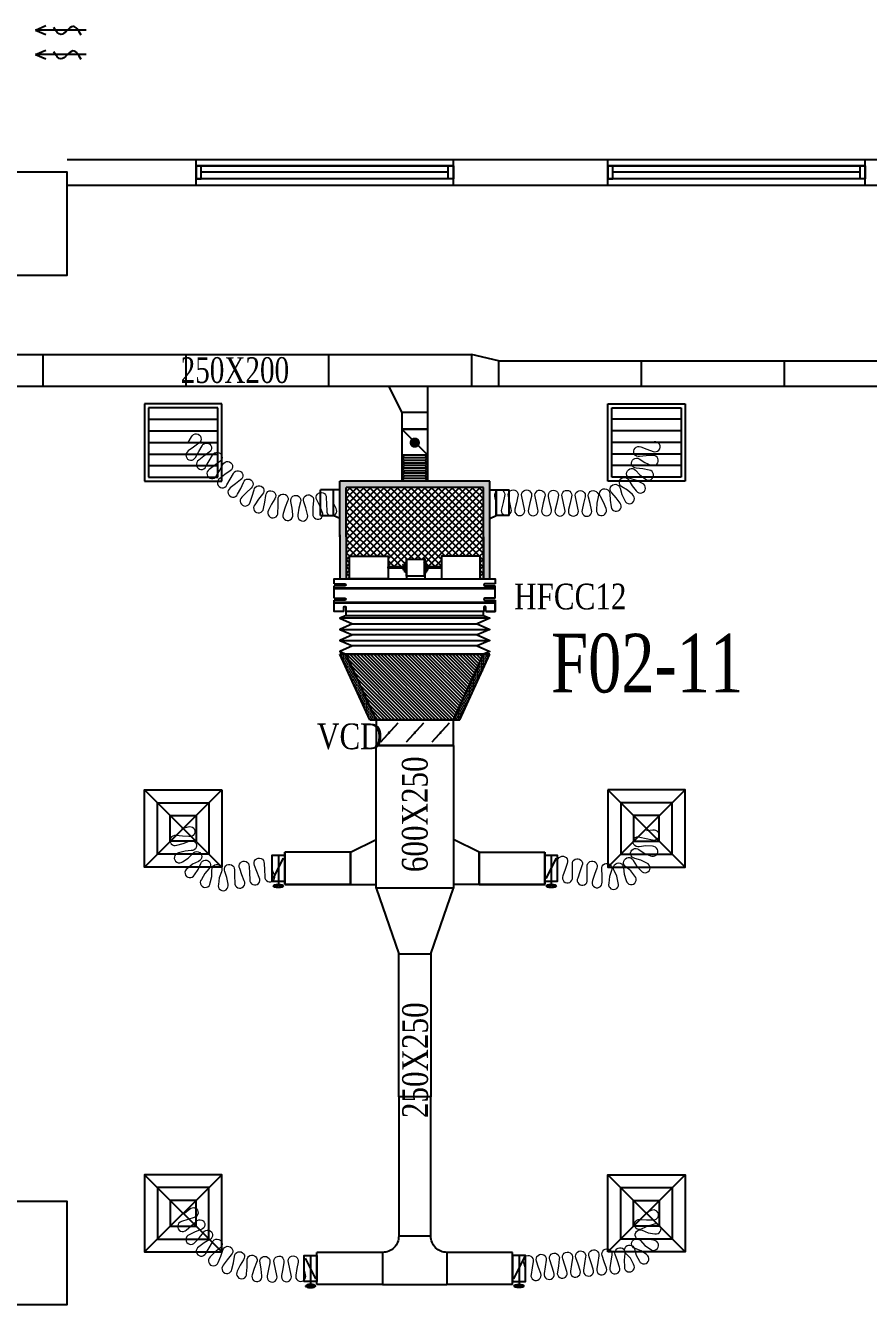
# Model space of a CAD drawing. Header units: metres. Extents: x 352651 to 1421851, y -87441 to -24441.
# Drawn here: x 489054 to 495603, y -65260 to -55319 of the extents above; entities that cross this region are included whole.
import ezdxf
from ezdxf.enums import TextEntityAlignment as Align

# ---------------------------------------------------------------- set-up
doc = ezdxf.new("R2010")
doc.units = ezdxf.units.M
doc.header["$LTSCALE"] = 300
doc.header["$MEASUREMENT"] = 0
for name, color, linetype in [('bat noi mem', 4, 'CONTINUOUS'), ('CUA', 8, 'CONTINUOUS'), ('CUAGIO', 2, 'CONTINUOUS'), ('KT', 1, 'CONTINUOUS'), ('THAY', 9, 'CONTINUOUS'), ('thiet bi', 11, 'CONTINUOUS'), ('TUONG', 7, 'CONTINUOUS'), ('vach', 6, 'CONTINUOUS')]:
    doc.layers.add(name, color=color, linetype=linetype)
doc.layers.add('noi mem', color=5, linetype='BATTING', lineweight=0)
doc.styles.add('PHU', font='vntimeh.shx', dxfattribs={"width": 0.8})
doc.styles.add('ROMANS', font='romans.shx', dxfattribs={"width": 0.75, "bigfont": 'romancvn.shx'})
doc.linetypes.add('BATTING', pattern='A,0.0001,-0.1,[134,ltypeshp.shx,S=0.1,R=0,X=-0.1,Y=0],-0.2,[134,ltypeshp.shx,S=0.1,R=180,X=0.1,Y=0],-0.1', length=0.4001)
pattern_1 = [(0, (30891.959, 225070.068), (6.25, -12.5), [0, -12.5])]

# ---------------------------------------------------------------- blocks, each defined once
blk = doc.blocks.new('SAD')
at = {"layer": 'CUAGIO', "color": 8}
for p, q in [((-300, -300), (300, 300)), ((300, -300), (-300, 300))]:
    blk.add_line(p, q, dxfattribs=at)
at = {"layer": 'CUAGIO'}
blk.add_lwpolyline([(300, -300), (300, 300), (-300, 300), (-300, -300)], close=True, dxfattribs=at)
at = {"layer": 'CUAGIO', "color": 8}
for points in [[(200, -200), (200, 200), (-200, 200), (-200, -200)], [(100, -100), (100, 100), (-100, 100), (-100, -100)]]:
    blk.add_lwpolyline(points, close=True, dxfattribs=at)
blk = doc.blocks.new('SAG')
at = {"layer": 'CUAGIO'}
for p, q in [((-300, 300), (-300, -300)), ((300, 300), (-300, 300)), ((300, -300), (300, 300)), ((-300, -300), (300, -300))]:
    blk.add_line(p, q, dxfattribs=at)
at = {"layer": 'CUAGIO', "color": 8}
for p, q in [((-270, 270), (-270, -270)), ((270, 270), (-270, 270)), ((-180, -270), (-180, 270)), ((-90, -270), (-90, 270)), ((0, -270), (0, 270)), ((90, -270), (90, 270)), ((180, -270), (180, 270)), ((270, -270), (270, 270)), ((-270, -270), (270, -270))]:
    blk.add_line(p, q, dxfattribs=at)
blk = doc.blocks.new('cot1')
at = {"layer": 'vach'}
blk.add_lwpolyline([(-400, -400), (400, -400), (400, 400), (-400, 400)], close=True, dxfattribs=at)
blk = doc.blocks.new('1-van gio D200')
at = {"layer": 'CUAGIO'}
h = blk.add_hatch(dxfattribs=at)
h.set_pattern_fill('ANSI31', color=256, scale=100, style=0)
edge = h.paths.add_edge_path()
edge.add_ellipse((486127, -58494), major_axis=(-38.1, 0), ratio=0.310482, start_angle=0, end_angle=360, ccw=False)
for p, q in [((486167, -58437.3), (486087.1, -58277.5)), ((486127, -58257.4), (486127, -58494))]:
    blk.add_line(p, q, dxfattribs=at)
at = {"layer": 'CUAGIO', "const_width": 3}
for points in [[(486127, -58457.4), (486177, -58457.4), (486177, -58257.4), (486077, -58257.4), (486077, -58457.4), (486127, -58457.4)], [(486167, -58437.3), (486087.1, -58277.5)], [(486127, -58257.4), (486127, -58494)]]:
    blk.add_lwpolyline(points, dxfattribs=at)
at = {"layer": 'CUAGIO'}
blk.add_lwpolyline([(486177, -58457.4), (486077, -58457.4), (486077, -58257.4), (486177, -58257.4)], close=True, dxfattribs=at)
at = {"layer": 'CUAGIO', "const_width": 5.35}
blk.add_lwpolyline([(486130.7, -58357.4, -1), (486123.3, -58357.4, -1)], format="xyb", close=True, dxfattribs=at)
at = {"layer": 'CUAGIO', "extrusion": (0, 0, -1)}
blk.add_ellipse((486127, -58494), major_axis=(-38.1, 0), ratio=0.310482, start_param=-1.570796, end_param=4.712389, dxfattribs=at)
blk = doc.blocks.new('bac noi mem')
at = {"layer": 'bat noi mem'}
for p, q in [((493886.7, -64673), (493866.7, -64693)), ((494066.7, -64693), (493866.7, -64693)), ((493866.7, -64693), (493886.7, -64713)), ((494046.7, -64673), (493886.7, -64673)), ((494046.7, -64673), (494066.7, -64693)), ((494066.7, -64693), (494046.7, -64713)), ((493886.7, -64713), (493866.7, -64733)), ((494066.7, -64733), (493866.7, -64733)), ((493866.7, -64733), (493886.7, -64753)), ((493886.7, -64753), (493866.7, -64773)), ((494066.7, -64773), (493866.7, -64773)), ((493866.7, -64773), (493886.7, -64793)), ((493886.7, -64793), (493866.7, -64813)), ((494046.7, -64713), (493886.7, -64713)), ((494046.7, -64753), (493886.7, -64753)), ((494046.7, -64793), (493886.7, -64793)), ((494046.7, -64713), (494066.7, -64733)), ((494066.7, -64733), (494046.7, -64753)), ((494046.7, -64753), (494066.7, -64773)), ((494066.7, -64773), (494046.7, -64793)), ((494046.7, -64793), (494066.7, -64813)), ((494066.7, -64813), (493866.7, -64813)), ((493866.7, -64813), (493886.7, -64833)), ((493886.7, -64833), (493866.7, -64853)), ((494066.7, -64853), (493866.7, -64853)), ((493866.7, -64853), (493886.7, -64873)), ((494046.7, -64833), (493886.7, -64833)), ((494046.7, -64873), (493886.7, -64873)), ((494066.7, -64813), (494046.7, -64833)), ((494046.7, -64833), (494066.7, -64853)), ((494066.7, -64853), (494046.7, -64873))]:
    blk.add_line(p, q, dxfattribs=at)

msp = doc.modelspace()

# ---------------------------------------------------------------- hatches: boundary and pattern name
at = {"layer": 'CUAGIO'}
h = msp.add_hatch(dxfattribs=at)
h.set_pattern_fill('DOTS', color=2, scale=200, style=0)
h.set_pattern_definition([(0, (-59015.349, -116345.043), (6.25, -12.5), [0, -12.5])])
h.paths.add_polyline_path([(492661.9, -59619.6), (492611.9, -59619.6), (492611.9, -58909.6), (491544.9, -58909.6), (491544.9, -59292.2), (491544.9, -59619.6), (491494.9, -59619.6), (491494.9, -59277.2), (491494.9, -58859.6), (492661.9, -58859.6)])
at = {"layer": 'CUAGIO', "ltscale": 1.5}
h = msp.add_hatch(dxfattribs=at)
h.set_pattern_fill('ANSI37', color=9, scale=300, angle=180, style=0)
h.set_pattern_definition([(225, (959456.85, -105769.2), (26.5165043, -26.5165043), []), (315, (959456.85, -105769.2), (26.5165043, 26.5165043), [])])
h.paths.add_polyline_path([(491544.9, -58909.6), (491544.9, -59619.6), (491571, -59619.6), (491571, -59444.6), (491871, -59444.6), (491871, -59527.5), (491976.2, -59527.5), (491976.2, -59511.9), (491986.8, -59511.9), (491986.8, -59496.1), (491996.7, -59496.1), (491996.7, -59471.1, -1), (492003.1, -59469), (492139.3, -59469, -1), (492145.8, -59471.1), (492145.8, -59496.1), (492155.7, -59496.1), (492155.7, -59511.9), (492166.2, -59511.9), (492166.2, -59527.5), (492285.9, -59527.5), (492285.9, -59444.6), (492585.9, -59444.6), (492585.9, -59619.6), (492611.9, -59619.6), (492611.9, -59277.2), (492611.9, -58909.6)])
at = {"layer": 'CUAGIO'}
h = msp.add_hatch(dxfattribs=at)
h.set_pattern_fill('DOTS', color=256, scale=200, style=0)
h.set_pattern_definition(pattern_1)
h.paths.add_polyline_path([(491544.9, -60205.1), (491494.9, -60205.1), (491728.4, -60715.1), (491778.4, -60715.1)])
h = msp.add_hatch(dxfattribs=at)
h.set_pattern_fill('ANSI31', color=256, scale=150, style=0)
h.set_pattern_definition([(315, (-178200, -123719.133), (-13.25825215, -13.25825215), [])])
h.paths.add_polyline_path([(492378.4, -60715.1), (491778.4, -60715.1), (491544.9, -60205.1), (492611.9, -60205.1)])
h = msp.add_hatch(dxfattribs=at)
h.set_pattern_fill('DOTS', color=256, scale=200, style=0)
h.set_pattern_definition(pattern_1)
h.paths.add_polyline_path([(492378.4, -60715.1), (492428.4, -60715.1), (492661.9, -60205.1), (492611.9, -60205.1)])

# ---------------------------------------------------------------- linework, layer by layer
at = {"layer": 'bat noi mem'}
for p, q in [((492661.9, -59926.5), (491494.9, -59926.5)), ((491494.9, -60012.2), (492661.9, -60012.2)), ((491594.9, -59969.4), (492561.9, -59969.4)), ((491494.9, -60097.9), (492661.9, -60097.9)), ((492561.9, -60055.1), (491594.9, -60055.1)), ((491544.9, -60205.1), (492611.9, -60205.1)), ((492611.9, -60205.1), (491544.9, -60205.1)), ((492561.9, -60140.8), (491594.9, -60140.8))]:
    msp.add_line(p, q, dxfattribs=at)
for points in [[(491544.9, -59905.1), (491494.9, -59926.5), (491594.9, -59969.4), (491494.9, -60012.2), (491594.9, -60055.1), (491494.9, -60097.9), (491594.9, -60140.8), (491494.9, -60183.6), (491544.9, -60205.1)], [(492611.9, -59905.1), (492661.9, -59926.5), (492561.9, -59969.4), (492661.9, -60012.2), (492561.9, -60055.1), (492661.9, -60097.9), (492561.9, -60140.8), (492661.9, -60183.6), (492611.9, -60205.1)]]:
    msp.add_lwpolyline(points, dxfattribs=at)
at = {"layer": 'CUA', "linetype": 'Continuous'}
for p, q in [((490378.4, -56409.6), (492378.4, -56409.6)), ((492378.4, -56409.6), (490378.4, -56409.6)), ((492338.4, -56459.6), (490418.4, -56459.6)), ((493578.4, -56409.6), (495578.4, -56409.6)), ((495578.4, -56409.6), (493578.4, -56409.6)), ((495538.4, -56459.6), (493618.4, -56459.6)), ((492378.4, -56509.6), (490378.4, -56509.6)), ((495578.4, -56509.6), (493578.4, -56509.6))]:
    msp.add_line(p, q, dxfattribs=at)
for points in [[(490378.4, -56509.6), (490418.4, -56509.6), (490418.4, -56409.6), (490378.4, -56409.6)], [(492378.4, -56509.6), (492338.4, -56509.6), (492338.4, -56409.6), (492378.4, -56409.6)], [(493578.4, -56509.6), (493618.4, -56509.6), (493618.4, -56409.6), (493578.4, -56409.6)], [(495578.4, -56509.6), (495538.4, -56509.6), (495538.4, -56409.6), (495578.4, -56409.6)]]:
    msp.add_lwpolyline(points, close=True, dxfattribs=at)
at = {"layer": 'CUAGIO', "color": 6, "ltscale": 100}
for p, q in [((489130, -55354), (489211.4, -55319.2)), ((489525, -55354), (489130, -55354)), ((489130, -55354), (489211.4, -55388.8)), ((489130, -55544), (489211.4, -55509.2)), ((489525, -55544), (489130, -55544)), ((489130, -55544), (489211.4, -55578.8))]:
    msp.add_line(p, q, dxfattribs=at)
at = {"layer": 'CUAGIO'}
for p, q in [((488078.4, -57874.8), (492518.4, -57874.8)), ((489188.4, -57874.8), (489188.4, -58124.8)), ((490298.4, -57874.8), (490298.4, -58124.8)), ((491408.4, -57874.8), (491408.4, -58124.8)), ((492728.4, -57924.8), (492518.4, -57874.8)), ((492518.4, -57874.8), (492518.4, -58124.8)), ((492728.4, -57924.8), (498853.4, -57924.8)), ((492728.4, -57924.8), (492728.4, -58124.8)), ((492728.4, -57924.8), (492728.4, -58124.8)), ((493838.4, -57924.8), (493838.4, -58124.8)), ((494948.4, -57924.8), (494948.4, -58124.8)), ((498853.4, -58124.8), (487878.4, -58124.8)), ((491978.4, -58324.8), (491878.4, -58124.8)), ((492178.4, -58124.8), (492178.4, -58859.6)), ((491978.4, -58324.8), (491978.4, -58859.6)), ((491978.4, -58324.8), (492178.4, -58324.8)), ((492178.4, -58255.6), (492178.4, -58455.7)), ((491978.4, -58455.7), (491978.4, -58859.6)), ((492178.4, -58455.7), (491978.4, -58455.7)), ((492178.4, -58655.6), (491978.4, -58455.7)), ((491978.4, -58455.7), (492178.4, -58455.7)), ((492178.4, -58455.7), (492178.4, -58859.6)), ((491978.4, -58655.6), (492178.4, -58655.6)), ((491345.2, -59126.6), (491345.2, -58926.6)), ((491444.9, -58926.6), (491345.2, -58926.6)), ((491444.9, -58926.6), (491444.9, -59126.6)), ((491444.9, -58926.6), (491444.9, -59126.6)), ((491444.9, -58926.6), (491444.9, -59126.6)), ((491494.9, -59292.2), (491494.9, -58859.6)), ((491544.9, -59292.2), (491544.9, -58909.6)), ((492611.9, -59292.2), (492611.9, -58911.4)), ((492711.9, -59126.6), (492711.9, -58926.6)), ((492711.9, -58926.6), (492711.9, -59126.6)), ((492711.9, -58926.6), (492711.9, -59126.6)), ((492711.9, -58926.6), (492811.6, -58926.6)), ((492811.6, -59126.6), (492811.6, -58926.6)), ((491494.9, -59277.2), (491494.9, -59619.6)), ((491544.9, -59277.2), (491544.9, -59619.6)), ((492611.9, -59292.2), (492611.9, -59619.6)), ((492661.9, -60205.1), (491494.9, -60205.1)), ((491728.4, -60715.1), (491494.9, -60205.1)), ((491494.9, -60205.1), (492661.9, -60205.1)), ((491544.9, -60205.1), (492611.9, -60205.1)), ((492611.9, -60205.1), (491544.9, -60205.1)), ((491778.4, -60715.1), (491544.9, -60205.1)), ((492378.4, -60715.1), (492611.9, -60205.1)), ((492428.4, -60715.1), (492661.9, -60205.1)), ((491778.4, -60715.1), (491728.4, -60715.1)), ((491728.4, -60715.1), (492428.4, -60715.1)), ((491778.4, -60715.1), (491728.4, -60715.1)), ((492378.4, -60715.1), (492428.4, -60715.1)), ((492378.4, -60715.1), (492428.4, -60715.1)), ((491945.4, -60740.8), (491811.5, -60889.4)), ((492145.4, -60740.8), (492011.5, -60889.4)), ((492345.4, -60740.8), (492211.5, -60889.4)), ((492378.4, -60915.1), (491778.4, -60915.1)), ((491578.4, -61745.2), (491778.4, -61645.2)), ((492578.4, -61745.2), (492378.4, -61645.2)), ((491578.4, -61745.2), (491068.4, -61745.2)), ((491068.4, -61745.2), (491068.4, -61995.2)), ((491068.4, -61995.2), (491068.4, -61745.2)), ((491578.4, -61995.2), (491578.4, -61745.2)), ((491578.4, -61995.2), (491578.4, -61745.2)), ((491578.4, -61745.2), (491578.4, -61995.2)), ((491578.4, -61745.2), (491578.4, -61995.2)), ((492578.4, -61995.2), (492578.4, -61745.2)), ((492578.4, -61995.2), (492578.4, -61745.2)), ((492578.4, -61745.2), (492578.4, -61995.2)), ((492578.4, -61745.2), (493088.4, -61745.2)), ((492578.4, -61745.2), (492578.4, -61995.2)), ((493088.4, -61745.2), (493088.4, -61995.2)), ((493088.4, -61995.2), (493088.4, -61745.2)), ((491068.4, -61995.2), (491778.4, -61995.2)), ((491578.4, -61995.2), (491068.4, -61995.2)), ((493088.4, -61995.2), (492378.4, -61995.2)), ((492578.4, -61995.2), (493088.4, -61995.2)), ((491953.4, -63645.1), (491953.4, -62535.1)), ((492203.4, -62535.1), (492203.4, -63645.1)), ((492203.4, -63645.1), (491953.4, -63645.1)), ((491318.4, -65105.1), (491318.4, -64855.1)), ((492838.4, -65105.1), (492838.4, -64855.1))]:
    msp.add_line(p, q, dxfattribs=at)
at = {"layer": 'CUAGIO', "color": 2}
for p, q in [((491978.4, -58455.7), (492178.4, -58455.7)), ((492661.9, -58859.6), (491494.9, -58859.6)), ((492611.9, -58909.6), (491544.9, -58909.6)), ((492611.9, -59619.6), (492611.9, -58909.6)), ((492661.9, -59619.6), (492661.9, -58859.6)), ((491778.4, -62025.1), (491778.4, -60915.1)), ((492378.4, -60915.1), (492378.4, -62025.1)), ((492378.4, -62025.1), (491778.4, -62025.1)), ((491778.4, -62025.1), (491953.4, -62535.1)), ((492203.4, -62535.1), (492378.4, -62025.1)), ((491953.4, -62535.1), (492203.4, -62535.1)), ((492203.4, -64730.1), (491953.4, -64730.1)), ((491828.4, -64855.1), (491828.4, -65105.1)), ((492328.4, -64855.1), (492328.4, -65105.1))]:
    msp.add_line(p, q, dxfattribs=at)
at = {"layer": 'CUAGIO', "ltscale": 1.5}
msp.add_line((491828.4, -65105.1), (492328.4, -65105.1), dxfattribs=at)
at = {"layer": 'CUAGIO'}
for points, const_width in [([(492098.4, -58561.1, 1), (492058.4, -58561.1, 1)], 40), ([(491873.4, -60815.1, -1), (491883.4, -60815.1, -1)], 10), ([(492073.4, -60815.1, -1), (492083.4, -60815.1, -1)], 10), ([(492273.4, -60815.1, -1), (492283.4, -60815.1, -1)], 10)]:
    msp.add_lwpolyline(points, format="xyb", close=True, dxfattribs=dict(at, const_width=const_width))
for points in [[(491494.9, -58926.6), (491444.9, -58926.6)], [(492661.9, -58926.6), (492711.9, -58926.6)], [(491345.2, -59126.6), (491444.9, -59126.6)], [(491494.9, -59151.8), (491444.9, -59126.6)], [(492661.9, -59151.8), (492711.9, -59126.6)], [(492811.6, -59126.6), (492711.9, -59126.6)]]:
    msp.add_lwpolyline(points, dxfattribs=at)
msp.add_lwpolyline([(491778.4, -60915.1), (492378.4, -60915.1), (492378.4, -60715.1), (491778.4, -60715.1)], close=True, dxfattribs=at)
at = {"layer": 'CUAGIO', "color": 2}
msp.add_lwpolyline([(492838.4, -64855.1), (492328.4, -64855.1, -0.414214), (492203.4, -64730.1), (492203.4, -63645.1), (491953.4, -63645.1), (491953.4, -64730.1, -0.414214), (491828.4, -64855.1), (491318.4, -64855.1)], format="xyb", dxfattribs=at)
for points in [[(491828.4, -65105.1), (491318.4, -65105.1)], [(492838.4, -65105.1), (492328.4, -65105.1)]]:
    msp.add_lwpolyline(points, dxfattribs=at)
at = {"layer": 'CUAGIO', "color": 9, "ltscale": 100}
for points in [[(489487, -55394), (489421.5, -55326.5), (489329, -55388.5), (489273, -55334.5)], [(489487, -55584), (489421.5, -55516.5), (489329, -55578.5), (489273, -55524.5)]]:
    msp.add_spline(points, degree=3, dxfattribs=at)
at = {"layer": 'noi mem', "ltscale": 1.5}
for points in [[(490318.4, -58559.6), (490343.6, -58515.1, -1.333333), (490399.9, -58564.7), (490359.1, -58595.3), (490318.3, -58626, 1.333333), (490374.6, -58675.5), (490399.8, -58631.1), (490425, -58586.7, -1.333333), (490481.3, -58636.2), (490440.5, -58666.9), (490399.6, -58697.5, 1.333333), (490455.9, -58747.1), (490481.1, -58702.6), (490506.3, -58658.2, -1.333333), (490562.6, -58707.7), (490521.8, -58738.4), (490481, -58769.1, 1.333333), (490537.3, -58818.6), (490562.5, -58774.1), (490587.7, -58729.7, -1.333333), (490644, -58779.2), (490603.2, -58809.9), (490562.3, -58840.6, 1.333333), (490618.6, -58890.1), (490643.8, -58845.7), (490669, -58801.2, -1.333333), (490725.3, -58850.8), (490684.5, -58881.4), (490644.1, -58913.3, 1.333333), (490701.5, -58961.6), (490725.9, -58916.3), (490746.5, -58870.1, -1.333333), (490807.3, -58914.1), (490769.8, -58948.1), (490734.4, -58985.6, 1.333333), (490798.3, -59024.9), (490815.9, -58976.5), (490829.4, -58927.7, -1.333333), (490896, -58962.2), (490864, -59001.4), (490834.5, -59043.7, 1.333333), (490903.5, -59073.2), (490913.8, -59022.7), (490919.9, -58972.5, -1.333333), (490990.9, -58996.7), (490965, -59040.2), (490942.2, -59086.4, 1.333333), (491014.7, -59105.4), (491017.4, -59053.9), (491016, -59003.3, -1.333333), (491089.8, -59016.8), (491070.7, -59063.6), (491054.9, -59112.7, 1.333333), (491129.5, -59120.7), (491124.5, -59069.4), (491115.7, -59019.6, -1.333333), (491190.6, -59022), (491178.6, -59071.1), (491170.3, -59122, 1.333333), (491245.3, -59118.8), (491232.7, -59068.8), (491216.6, -59020.9, -1.333333), (491291.1, -59012.2), (491286.5, -59062.5), (491285.9, -59114.1, 1.333333), (491359.5, -59099.9), (491339.7, -59052.3), (491317.7, -59006.2, -1.333333), (491390.6, -58988.4), (491392.3, -59039.5), (491394, -59090.5, 1.333333), (491466.9, -59072.7), (491444.9, -59026.6)], [(492711.9, -59026.6), (492701, -58976.5, -1.333333), (492776, -58977.2), (492764, -59027.1), (492752.1, -59077, 1.333333), (492827.1, -59077.7), (492816.2, -59027.6), (492805.2, -58977.5, -1.333333), (492880.2, -58978.2), (492868.3, -59028.1), (492856.4, -59078, 1.333333), (492931.4, -59078.7), (492920.4, -59028.6), (492909.4, -58978.5, -1.333333), (492984.4, -58979.2), (492972.5, -59029.1), (492960.6, -59079, 1.333333), (493035.6, -59079.7), (493024.6, -59029.6), (493013.7, -58979.5, -1.333333), (493088.7, -58980.2), (493076.8, -59030.1), (493064.8, -59080, 1.333333), (493139.8, -59080.7), (493128.9, -59030.6), (493117.9, -58980.5, -1.333333), (493192.9, -58981.2), (493181, -59031.1), (493169.1, -59081, 1.333333), (493244.1, -59081.7), (493233.1, -59031.6), (493222.2, -58981.5, -1.333333), (493297.2, -58982.2), (493285.2, -59032.1), (493273.3, -59082, 1.333333), (493348.3, -59082.7), (493337.4, -59032.6), (493326.4, -58982.5, -1.333333), (493401.4, -58983.2), (493389.5, -59033.1), (493377.6, -59083, 1.333333), (493452.6, -59083.7), (493441.6, -59033.6), (493428.4, -58984.8, -1.333333), (493503.4, -58982.2), (493493.7, -59031.8), (493490.2, -59083.7, 1.333333), (493564.3, -59072.1), (493545.1, -59023.7), (493520.6, -58979.5, -1.333333), (493592.7, -58958.9), (493595.2, -59009.4), (493604.5, -59060.6, 1.333333), (493673.5, -59031.4), (493643.2, -58989.1), (493608.7, -58952.2, -1.333333), (493673.7, -58914.7), (493688.3, -58963.1), (493709.7, -59010.5, 1.333333), (493769.6, -58965.4), (493729.9, -58931.7), (493687.5, -58904.3, -1.333333), (493741.5, -58852.2), (493767.4, -58895.6), (493799.7, -58936.5, 1.333333), (493846.9, -58878.2), (493800.2, -58855.1), (493752.4, -58838.7, -1.333333), (493792.2, -58775.1), (493827.8, -58810.9), (493869, -58842.8, 1.333333), (493900.7, -58774.8), (493849.8, -58763.7), (493799.5, -58759.4, -1.333333), (493822.7, -58688.1), (493865.9, -58714.2), (493913.6, -58735.1, 1.333333), (493927.9, -58661.5), (493875.9, -58663.1), (493824.9, -58668.4, -1.333333), (493833.9, -58593.9), (493882.2, -58611.3), (493930.4, -58628.7, 1.333333), (493939.4, -58554.2), (493888.4, -58559.6)], [(490268.4, -61559.6), (490317.6, -61547.7, -1.333333), (490323.8, -61622.4), (490273.4, -61618.8), (490222.6, -61615.8, 1.333333), (490229.5, -61690.5), (490278.9, -61678.1), (490324.2, -61658.9, -1.333333), (490342, -61731.8), (490293, -61735.8), (490243, -61750.2, 1.333333), (490274.3, -61818.3), (490317.8, -61789.7), (490352.7, -61755, -1.333333), (490396.5, -61816), (490352.4, -61838), (490311.5, -61870, 1.333333), (490366, -61921.5), (490395.6, -61878.7), (490415.1, -61833.5, -1.333333), (490478.4, -61873.6), (490445.8, -61910.5), (490419.8, -61955.5, 1.333333), (490489.6, -61982.9), (490501.1, -61932.2), (490502.2, -61883, -1.333333), (490576, -61896.5), (490559.5, -61942.9), (490552.2, -61994.4, 1.333333), (490627.2, -61993.6), (490618.9, -61942.3), (490602.4, -61895.3, -1.333333), (490676.2, -61881.8), (490677.4, -61931.6), (490680.2, -61982.1, 1.333333), (490753.5, -61966.6), (490735.6, -61919.3), (490717.7, -61872, -1.333333), (490791.1, -61856.5), (490793.8, -61907), (490796.6, -61957.6, 1.333333), (490869.9, -61942.1), (490852, -61894.7), (490834.1, -61847.4, -1.333333), (490907.5, -61831.9), (490910.2, -61882.5), (490913, -61933, 1.333333), (490986.3, -61917.5), (490968.4, -61870.2)], [(493188.4, -61870.2), (493188.2, -61819.5, -1.333333), (493262.2, -61831.5), (493245.9, -61879.5), (493229.5, -61927.5, 1.333333), (493303.6, -61939.6), (493303.3, -61888.9), (493303.1, -61838.2, -1.333333), (493377.1, -61850.2), (493360.8, -61898.2), (493344.4, -61946.2, 1.333333), (493418.5, -61958.3), (493418.2, -61907.6), (493417.9, -61856.9, -1.333333), (493492, -61869), (493475.6, -61917), (493459.3, -61965, 1.333333), (493533.3, -61977), (493533.1, -61926.3), (493531.5, -61876.3, -1.333333), (493605.8, -61886.6), (493590.7, -61934.3), (493584.8, -61986.2, 1.333333), (493659.7, -61982.5), (493648.7, -61931.4), (493627.8, -61886.9, -1.333333), (493700.1, -61867.1), (493704.8, -61916), (493721.3, -61965.6, 1.333333), (493787.7, -61930.7), (493756.1, -61889), (493718.4, -61857.5, -1.333333), (493775.7, -61809), (493800.5, -61851.5), (493836.4, -61889.4, 1.333333), (493881.8, -61829.8), (493835.7, -61805.3), (493788.2, -61792.6, -1.333333), (493819.7, -61724.5), (493860.1, -61752.5), (493908.7, -61771.9, 1.333333), (493924.8, -61698.6), (493872.6, -61695.8), (493822.4, -61701.5, -1.333333), (493826.5, -61626.6), (493875.7, -61637.7), (493925.3, -61648.4, 1.333333), (493928.8, -61573.5), (493878.4, -61579.6)], [(490288.4, -64551.2), (490327.5, -64518.5, -1.333333), (490363.7, -64584.3), (490315.2, -64599.8), (490266.7, -64615.5, 1.333333), (490303, -64681.2), (490342, -64648.4), (490378.7, -64613.9, -1.333333), (490418.6, -64677.4), (490371.6, -64695.4), (490325.3, -64718, 1.333333), (490370.3, -64778), (490404.9, -64739.8), (490435.4, -64699.7, -1.333333), (490485.2, -64755.8), (490441.8, -64781.3), (490399.8, -64811.2, 1.333333), (490454.1, -64862.9), (490481.9, -64819.6), (490505.4, -64775, -1.333333), (490563.7, -64822.1), (490525.1, -64854.4), (490488.7, -64890.8, 1.333333), (490550.7, -64932.9), (490571.1, -64885.6), (490586.8, -64837.7, -1.333333), (490652.2, -64874.6), (490619.4, -64912.8), (490589.4, -64954.7, 1.333333), (490657.6, -64986), (490669.8, -64936), (490677.5, -64886.2, -1.333333), (490748, -64911.8), (490722, -64954.9), (490699.4, -65001.2, 1.333333), (490771.8, -65020.8), (490775.6, -64969.4), (490775, -64919.1, -1.333333), (490848.7, -64932.7), (490830.2, -64979.5), (490815.5, -65028.9, 1.333333), (490890.1, -65036.3), (490885.4, -64985), (490876.5, -64935.4, -1.333333), (490951.5, -64936.7), (490940.9, -64985.9), (490932.2, -65036.1, 1.333333), (491007.2, -65034.5), (490996.4, -64984.8), (490985.6, -64935, -1.333333), (491060.6, -64933.4), (491051.9, -64983.6), (491043.2, -65033.8, 1.333333), (491118.2, -65032.2), (491107.4, -64982.4), (491096.6, -64932.6, -1.333333), (491171.6, -64931), (491162.9, -64981.2), (491154.2, -65031.4, 1.333333), (491229.2, -65029.8), (491218.4, -64980.1)], [(492938.4, -64980.1), (492922.4, -64931.2, -1.333333), (492997.1, -64925), (492989.5, -64975.8), (492981.8, -65026.6, 1.333333), (493056.5, -65020.3), (493040.5, -64971.5), (493024.5, -64922.7, -1.333333), (493099.3, -64916.4), (493091.6, -64967.2), (493083.9, -65018.1, 1.333333), (493158.7, -65011.8), (493142.6, -64963), (493126.6, -64914.1, -1.333333), (493201.4, -64907.9), (493193.7, -64958.7), (493186, -65009.5, 1.333333), (493260.8, -65003.2), (493244.7, -64954.4), (493228.7, -64905.6, -1.333333), (493303.5, -64899.3), (493295.8, -64950.1), (493288.1, -65001, 1.333333), (493362.9, -64994.7), (493346.8, -64945.9), (493330.8, -64897, -1.333333), (493405.6, -64890.8), (493397.9, -64941.6), (493390.2, -64992.4, 1.333333), (493465, -64986.1), (493449, -64937.3), (493432.9, -64888.5, -1.333333), (493507.7, -64882.2), (493500, -64933), (493492.3, -64983.8, 1.333333), (493567.1, -64977.6), (493551.1, -64928.8), (493535, -64879.9, -1.333333), (493609.8, -64873.7), (493602.1, -64924.5), (493594.4, -64975.3, 1.333333), (493669.2, -64969), (493653.2, -64920.2), (493636.5, -64871.9, -1.333333), (493711.2, -64864.7), (493704.1, -64915.2), (493706.7, -64968, 1.333333), (493778.8, -64947.6), (493753.3, -64901.3), (493719.4, -64864.6, -1.333333), (493785.1, -64828.3), (493798.1, -64876.6), (493823.6, -64922.9, 1.333333), (493879.4, -64872.7), (493836.1, -64842.4), (493789.5, -64824.4, -1.333333), (493832.5, -64763), (493865.4, -64800.6), (493908.7, -64830.9, 1.333333), (493936.7, -64761.3), (493884.5, -64753.1), (493834.7, -64757.5, -1.333333), (493846.3, -64683.4), (493892.4, -64702.6), (493944.6, -64710.8, 1.333333), (493939.1, -64636), (493888.6, -64651.6), (493841.9, -64673.1, -1.333333), (493827.2, -64599.6), (493878.5, -64601.4), (493929.9, -64603.2, 1.333333), (493915.1, -64529.7), (493868.4, -64551.2)]]:
    msp.add_lwpolyline(points, format="xyb", dxfattribs=at)
at = {"layer": 'THAY', "linetype": 'Continuous'}
for p, q in [((490378.4, -56359.6), (492378.4, -56359.6)), ((493578.4, -56359.6), (495578.4, -56359.6)), ((490378.4, -56559.6), (492378.4, -56559.6)), ((493578.4, -56559.6), (495578.4, -56559.6))]:
    msp.add_line(p, q, dxfattribs=at)
at = {"layer": 'thiet bi'}
for p, q in [((491990.6, -59527.5), (491871, -59527.5)), ((491871, -59536.6), (491871, -59527.5)), ((491990.6, -59536.6), (491871, -59536.6)), ((491990.6, -59552.3), (491990.6, -59511.9)), ((492001.2, -59511.9), (491990.6, -59511.9)), ((492001.2, -59568.1), (492001.2, -59496.1)), ((492011.1, -59496.1), (492001.2, -59496.1)), ((492017.5, -59595.1), (492017.5, -59469)), ((492153.7, -59595.1), (492153.7, -59469)), ((492160.2, -59496.1), (492170.1, -59496.1)), ((492170.1, -59568.1), (492170.1, -59496.1)), ((492170.1, -59511.9), (492180.6, -59511.9)), ((492180.6, -59552.3), (492180.6, -59511.9)), ((492285.9, -59527.5), (492180.6, -59527.5)), ((492285.9, -59536.6), (492180.6, -59536.6)), ((492001.2, -59552.3), (491990.6, -59552.3)), ((492011.1, -59568.1), (492001.2, -59568.1)), ((492014.3, -59597.5), (492014.3, -59619.6)), ((492157, -59597.5), (492157, -59619.6)), ((492160.2, -59568.1), (492170.1, -59568.1)), ((492170.1, -59552.3), (492180.6, -59552.3)), ((492703.9, -59691.6), (491452.9, -59691.6)), ((492703.9, -59696.6), (491452.9, -59696.6)), ((492703.9, -59802.6), (491452.9, -59802.6)), ((492703.9, -59807.6), (491452.9, -59807.6)), ((491544.9, -59905.1), (491544.9, -59873.6)), ((491544.9, -59905.1), (492611.9, -59905.1)), ((492611.9, -59905.1), (492611.9, -59873.6))]:
    msp.add_line(p, q, dxfattribs=at)
for points in [[(491571, -59444.6), (491871, -59444.6), (491871, -59619.6), (491571, -59619.6)], [(492160.2, -59469), (492011.1, -59469), (492011.1, -59595.1), (492160.2, -59595.1)], [(492585.9, -59444.6), (492285.9, -59444.6), (492285.9, -59619.6), (492585.9, -59619.6)]]:
    msp.add_lwpolyline(points, close=True, dxfattribs=at)
for points in [[(491452.9, -59659.1), (491452.9, -59619.6), (492703.9, -59619.6), (492703.9, -59659.1)], [(491452.9, -59770.1), (491452.9, -59675.1)], [(492703.9, -59770.1), (492703.9, -59675.1)], [(491526.9, -59873.6), (491452.9, -59873.6), (491452.9, -59786.1)], [(492703.9, -59786.1), (492703.9, -59873.6), (492629.9, -59873.6)], [(492629.9, -59873.6), (492703.9, -59873.6), (492703.9, -59786.1)], [(492613.9, -59873.6), (491542.9, -59873.6)]]:
    msp.add_lwpolyline(points, dxfattribs=at)
for points in [[(491452.9, -59659.1), (491534.9, -59659.1, -1), (491534.9, -59675.1), (491452.9, -59675.1)], [(492703.9, -59659.1), (492621.9, -59659.1, 1), (492621.9, -59675.1), (492703.9, -59675.1)], [(491452.9, -59770.1), (491534.9, -59770.1, -1), (491534.9, -59786.1), (491452.9, -59786.1)], [(491526.9, -59873.6), (491526.9, -59841.6, -1), (491542.9, -59841.6), (491542.9, -59873.6)], [(492703.9, -59770.1), (492621.9, -59770.1, 1), (492621.9, -59786.1), (492703.9, -59786.1)], [(492629.9, -59873.6), (492629.9, -59841.6, 1), (492613.9, -59841.6), (492613.9, -59873.6)], [(492629.9, -59873.6), (492629.9, -59841.6, 1), (492613.9, -59841.6), (492613.9, -59873.6)]]:
    msp.add_lwpolyline(points, format="xyb", dxfattribs=at)
for centre, start, end in [((492014.3, -59470.1), 18.04953, 161.95047), ((492157, -59470.1), 18.04953, 161.95047), ((492014.3, -59594.1), 198.04953, 341.95047), ((492157, -59594.1), 198.04953, 341.95047)]:
    msp.add_arc(centre, 3.41, start, end, dxfattribs=at)
at = {"layer": 'TUONG'}
for p, q in [((489378.4, -56359.6), (490378.4, -56359.6)), ((490378.4, -56559.6), (490378.4, -56359.6)), ((492378.4, -56559.6), (492378.4, -56359.6)), ((492378.4, -56359.6), (493578.4, -56359.6)), ((493578.4, -56559.6), (493578.4, -56359.6)), ((495578.4, -56559.6), (495578.4, -56359.6)), ((495578.4, -56359.6), (496978.4, -56359.6)), ((489378.4, -56559.6), (490378.4, -56559.6)), ((492378.4, -56559.6), (493578.4, -56559.6)), ((495578.4, -56559.6), (496578.4, -56559.6))]:
    msp.add_line(p, q, dxfattribs=at)

# ---------------------------------------------------------------- block references
at = {"layer": 'CUAGIO'}
for name, p, rotation in [('SAG', (490278.4, -58559.6), 270), ('SAD', (493878.4, -61559.6), 180)]:
    msp.add_blockref(name, p, dxfattribs=dict(at, rotation=rotation))
at = {"layer": 'CUAGIO', "xscale": -1}
for name, p, rotation in [('SAG', (493878.4, -58559.6), 90), ('SAD', (490278.4, -61559.6), 180)]:
    msp.add_blockref(name, p, dxfattribs=dict(at, rotation=rotation))
at = {"layer": 'CUAGIO'}
for name, p in [('bac noi mem', (-1888.3, 6013.4)), ('SAD', (490278.4, -64551.2)), ('1-van gio D200', (5141.4, -6622.7))]:
    msp.add_blockref(name, p, dxfattribs=at)
at = {"layer": 'CUAGIO', "xscale": -1}
for name, p in [('1-van gio D200', (977145.4, -3512.8)), ('1-van gio D200', (979265.4, -3512.8)), ('SAD', (493878.4, -64551.2)), ('1-van gio D200', (979015.4, -6622.7))]:
    msp.add_blockref(name, p, dxfattribs=at)
at = {"layer": 'vach'}
for p in [(488978.4, -56859.6), (488978.4, -64859.6)]:
    msp.add_blockref('cot1', p, dxfattribs=at)

# ---------------------------------------------------------------- texts
at = {"layer": 'CUAGIO', "color": 2, "style": 'PHU', "width": 0.75}
msp.add_text('250x200', height=200, dxfattribs=at).set_placement((490680.4, -58097.1), align=Align.CENTER)
at = {"layer": 'CUAGIO', "color": 2, "insert": (491318.7, -60948.5), "char_height": 200, "width": 439.881, "attachment_point": 7, "style": 'PHU'}
msp.add_mtext('VCD', dxfattribs=at)
at = {"layer": 'CUAGIO', "color": 2, "char_height": 200, "attachment_point": 3, "rotation": 90, "style": 'PHU'}
for s, insert, width in [('600x250', (491978.1, -61000), 888.608), ('250x250', (491980.6, -62911.7), 1487.778)]:
    msp.add_mtext(s, dxfattribs=dict(at, insert=insert, width=width))
at = {"layer": 'KT', "ltscale": 1.5, "insert": (493137.3, -60046.5), "char_height": 456.096, "width": 2517.297, "attachment_point": 1, "style": 'ROMANS'}
msp.add_mtext('{\\fTimes New Roman|b0|i0|c0|p18;F02-11}', dxfattribs=at)
at = {"layer": 'thiet bi', "insert": (492849.8, -59860), "char_height": 200, "width": 924.737, "attachment_point": 7, "style": 'PHU'}
msp.add_mtext('hfcc12', dxfattribs=at)

doc.saveas('drawing.dxf')
